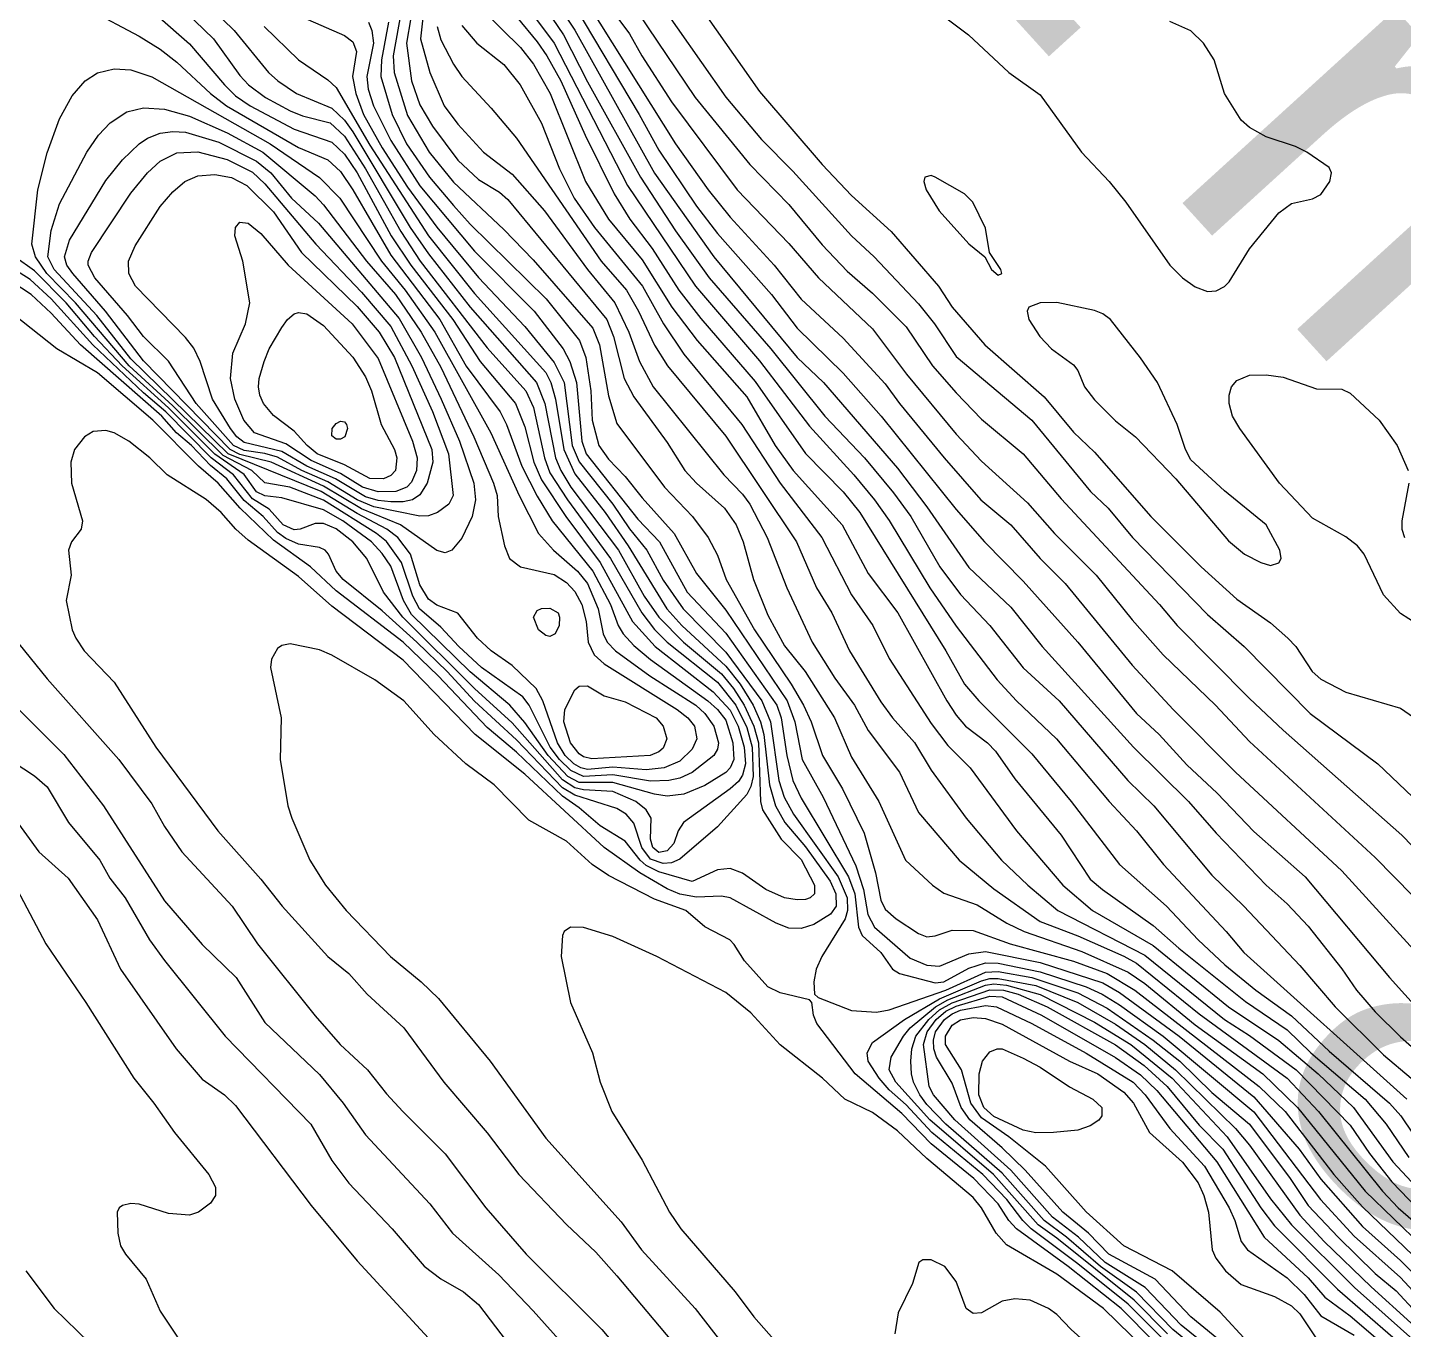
# Model space of a CAD drawing. Extents: x 474277 to 475042, y 254928 to 255625.
# Drawn here: x 474889.14 to 474914.33, y 255355.45 to 255379.28 of the extents above; entities that cross this region are included whole.
import ezdxf

# ---------------------------------------------------------------- set-up
doc = ezdxf.new("R2010")
doc.units = 0
doc.header["$MEASUREMENT"] = 0
doc.layers.add('BaseMapV2_DTM_export_MonNov09090547073261 — entities', color=1, linetype='CONTINUOUS')
doc.styles.get("Standard").update_dxf_attribs({"font": 'romans.shx'})

msp = doc.modelspace()

# ---------------------------------------------------------------- linework, layer by layer
at = {"layer": 'BaseMapV2_DTM_export_MonNov09090547073261 — entities', "color": 15, "linetype": 'Continuous', "true_color": 0xb7484b}
for points in [[(474897.408, 255380.832, 84.25), (474898.783, 255378.991, 84.25), (474900.124, 255376.384, 84.25), (474901.372, 255374.544, 84.25), (474902.538, 255373.178, 84.25), (474903.458, 255371.979, 84.25), (474904.267, 255371.094, 84.25), (474904.644, 255370.634, 84.25), (474904.915, 255370.257, 84.25), (474905.658, 255369.024, 84.25), (474906.142, 255368.32, 84.25), (474906.893, 255367.337, 84.25), (474907.243, 255366.953, 84.25), (474907.974, 255366.263, 84.25), (474908.943, 255365.113, 84.25), (474909.441, 255364.576, 84.25), (474909.934, 255363.963, 84.25), (474911.083, 255362.736, 84.25), (474911.407, 255362.353, 84.25), (474914.386, 255359.669, 84.25)], [(474898.244, 255380.604, 83.75), (474899.164, 255379.227, 83.75), (474900.621, 255376.613, 83.75), (474901.707, 255375.081, 83.75), (474903.228, 255373.241, 83.75), (474903.714, 255372.781, 83.75), (474905.068, 255371.214, 83.75), (474905.605, 255370.508, 83.75), (474906.372, 255369.398, 83.75), (474907.139, 255368.67, 83.75), (474907.714, 255367.95, 83.75), (474909.383, 255366.11, 83.75), (474910.394, 255365.113, 83.75), (474910.896, 255364.531, 83.75), (474911.814, 255363.58, 83.75), (474912.199, 255363.24, 83.75), (474912.583, 255362.835, 83.75), (474913.196, 255362.052, 83.75), (474913.464, 255361.663, 83.75), (474913.809, 255361.262, 83.75), (474914.27, 255360.805, 83.75), (474915.19, 255359.999, 83.75)], [(474897.353, 255380.372, 84.5), (474898.474, 255379.013, 84.5), (474898.646, 255378.761, 84.5), (474898.908, 255378.301, 84.5), (474899.351, 255377.305, 84.5), (474899.881, 255376.231, 84.5), (474900.17, 255375.771, 84.5), (474900.574, 255375.234, 84.5), (474901.063, 255374.468, 84.5), (474901.465, 255373.955, 84.5), (474902.461, 255372.798, 84.5), (474903.382, 255371.479, 84.5), (474904.072, 255370.778, 84.5), (474904.378, 255370.399, 84.5), (474905.952, 255367.873, 84.5), (474906.295, 255367.26, 84.5), (474906.556, 255366.953, 84.5), (474907.522, 255365.986, 84.5), (474908.242, 255365.113, 84.5), (474909.127, 255363.963, 84.5), (474909.989, 255363.196, 84.5), (474910.568, 255362.583, 84.5), (474911.06, 255362.123, 84.5), (474911.626, 255361.663, 84.5), (474912.276, 255361.19, 84.5), (474912.966, 255360.545, 84.5), (474914.07, 255359.592, 84.5), (474914.276, 255359.362, 84.5), (474914.743, 255358.672, 84.5)], [(474891.523, 255380.065, 87.5), (474892.548, 255379.068, 87.5), (474893.03, 255378.4, 87.5), (474893.191, 255378.225, 87.5), (474893.503, 255377.995, 87.5), (474893.95, 255377.752, 87.5), (474894.18, 255377.66, 87.5), (474894.684, 255377.535, 87.5), (474894.947, 255377.286, 87.5), (474895.329, 255376.691, 87.5), (474895.975, 255375.541, 87.5), (474896.331, 255375.004, 87.5), (474897.554, 255373.414, 87.5), (474898.264, 255372.627, 87.5), (474898.404, 255372.321, 87.5), (474898.604, 255371.401, 87.5), (474898.704, 255371.128, 87.5), (474899.027, 255370.634, 87.5), (474899.817, 255369.56, 87.5), (474900.386, 255368.564, 87.5), (474900.621, 255368.259, 87.5), (474900.852, 255368.027, 87.5), (474901.771, 255367.296, 87.5), (474902.106, 255366.877, 87.5), (474902.308, 255366.467, 87.5), (474902.407, 255366.11, 87.5), (474902.424, 255365.573, 87.5), (474902.385, 255365.39, 87.5), (474902.308, 255365.244, 87.5), (474901.771, 255364.65, 87.5), (474901.081, 255364.06, 87.5), (474900.928, 255363.991, 87.5), (474900.775, 255363.977, 87.5), (474900.544, 255364.06, 87.5), (474900.385, 255364.27, 87.5), (474900.238, 255364.715, 87.5), (474900.099, 255364.883, 87.5), (474899.931, 255364.983, 87.5), (474899.164, 255365.231, 87.5), (474898.934, 255365.363, 87.5), (474898.091, 255366.24, 87.5), (474897.324, 255366.949, 87.5), (474896.822, 255367.49, 87.5), (474896.269, 255368.027, 87.5), (474895.637, 255368.604, 87.5), (474894.921, 255369.177, 87.5), (474894.793, 255369.33, 87.5), (474894.656, 255369.637, 87.5), (474894.59, 255369.714, 87.5), (474894.487, 255369.762, 87.5), (474894.104, 255369.82, 87.5), (474893.874, 255369.925, 87.5), (474893.72, 255370.036, 87.5), (474893.455, 255370.327, 87.5), (474893.107, 255370.622, 87.5), (474892.792, 255371.017, 87.5), (474892.493, 255371.263, 87.5), (474892.143, 255371.631, 87.5), (474891.872, 255371.861, 87.5), (474891.602, 255372.167, 87.5), (474890.117, 255373.471, 87.5), (474889.58, 255374.051, 87.5), (474889.213, 255374.391, 87.5), (474888.66, 255374.754, 87.5)], [(474890.878, 255380.065, 87.75), (474892.11, 255378.98, 87.75), (474892.75, 255378.225, 87.75), (474892.954, 255378.027, 87.75), (474893.217, 255377.841, 87.75), (474894.027, 255377.414, 87.75), (474894.717, 255377.177, 87.75), (474894.947, 255376.957, 87.75), (474895.179, 255376.615, 87.75), (474895.8, 255375.464, 87.75), (474896.158, 255374.928, 87.75), (474896.93, 255373.931, 87.75), (474897.43, 255373.164, 87.75), (474898.074, 255372.397, 87.75), (474898.244, 255371.968, 87.75), (474898.409, 255371.324, 87.75), (474898.551, 255371, 87.75), (474898.996, 255370.327, 87.75), (474899.627, 255369.484, 87.75), (474900.215, 255368.41, 87.75), (474900.634, 255367.95, 87.75), (474901.695, 255367.121, 87.75), (474902.001, 255366.787, 87.75), (474902.149, 255366.493, 87.75), (474902.263, 255366.11, 87.75), (474902.282, 255365.803, 87.75), (474902.231, 255365.594, 87.75), (474902.155, 255365.482, 87.75), (474902.001, 255365.345, 87.75), (474901.148, 255364.73, 87.75), (474901.054, 255364.576, 87.75), (474900.97, 255364.346, 87.75), (474900.851, 255364.209, 87.75), (474900.698, 255364.182, 87.75), (474900.59, 255364.27, 87.75), (474900.546, 255364.423, 87.75), (474900.557, 255364.806, 87.75), (474900.469, 255364.96, 87.75), (474900.278, 255365.113, 87.75), (474899.854, 255365.298, 87.75), (474899.318, 255365.326, 87.75), (474899.164, 255365.361, 87.75), (474898.934, 255365.51, 87.75), (474898.014, 255366.555, 87.75), (474897.324, 255367.184, 87.75), (474896.011, 255368.487, 87.75), (474895.658, 255368.947, 87.75), (474895.355, 255369.56, 87.75), (474895.098, 255369.867, 87.75), (474894.794, 255370.104, 87.75), (474894.564, 255370.2, 87.75), (474894.41, 255370.2, 87.75), (474894.137, 255370.097, 87.75), (474894.027, 255370.085, 87.75), (474893.826, 255370.174, 87.75), (474893.567, 255370.465, 87.75), (474893.26, 255370.649, 87.75), (474892.913, 255371.094, 87.75), (474892.506, 255371.401, 87.75), (474891.676, 255372.244, 87.75), (474891.267, 255372.591, 87.75), (474890.34, 255373.471, 87.75), (474889.579, 255374.314, 87.75), (474889.196, 255374.666, 87.75), (474888.78, 255374.928, 87.75)], [(474891.907, 255380.218, 87.25), (474892.927, 255379.222, 87.25), (474893.552, 255378.455, 87.25), (474893.724, 255378.301, 87.25), (474894.068, 255378.071, 87.25), (474894.717, 255377.802, 87.25), (474894.947, 255377.579, 87.25), (474895.1, 255377.366, 87.25), (474896.146, 255375.618, 87.25), (474896.481, 255375.138, 87.25), (474897.243, 255374.161, 87.25), (474898.458, 255372.781, 87.25), (474898.612, 255372.397, 87.25), (474898.81, 255371.401, 87.25), (474898.908, 255371.171, 87.25), (474899.091, 255370.864, 87.25), (474899.958, 255369.714, 87.25), (474900.43, 255368.87, 87.25), (474900.698, 255368.484, 87.25), (474901.148, 255368.027, 87.25), (474901.848, 255367.447, 87.25), (474902.065, 255367.183, 87.25), (474902.259, 255366.877, 87.25), (474902.437, 255366.493, 87.25), (474902.52, 255366.187, 87.25), (474902.562, 255365.113, 87.25), (474902.597, 255364.96, 87.25), (474902.94, 255364.423, 87.25), (474903.305, 255364.05, 87.25), (474903.55, 255363.58, 87.25), (474903.545, 255363.426, 87.25), (474903.468, 255363.35, 87.25), (474903.382, 255363.319, 87.25), (474903.228, 255363.311, 87.25), (474902.998, 255363.353, 87.25), (474902.658, 255363.503, 87.25), (474902.231, 255363.804, 87.25), (474902.001, 255363.888, 87.25), (474901.771, 255363.863, 87.25), (474901.311, 255363.65, 87.25), (474900.698, 255363.827, 87.25), (474900.468, 255363.942, 87.25), (474900.355, 255364.04, 87.25), (474900.084, 255364.389, 87.25), (474899.624, 255364.669, 87.25), (474899.241, 255364.999, 87.25), (474898.934, 255365.209, 87.25), (474898.091, 255366.018, 87.25), (474897.554, 255366.468, 87.25), (474896.661, 255367.413, 87.25), (474896.021, 255368.03, 87.25), (474894.794, 255368.97, 87.25), (474894.324, 255369.407, 87.25), (474893.644, 255369.896, 87.25), (474893.037, 255370.48, 87.25), (474892.635, 255370.94, 87.25), (474892.276, 255371.247, 87.25), (474891.439, 255372.091, 87.25), (474890.423, 255372.957, 87.25), (474889.679, 255373.394, 87.25), (474888.89, 255374.024, 87.25)], [(474901.111, 255380.142, 82.25), (474902.538, 255378.103, 82.25), (474903.69, 255376.768, 82.25), (474904.225, 255376.205, 82.25), (474904.951, 255375.541, 82.25), (474905.815, 255374.544, 82.25), (474906.069, 255374.161, 82.25), (474906.665, 255373.471, 82.25), (474907.752, 255372.519, 82.25), (474908.289, 255371.869, 82.25), (474908.672, 255371.506, 82.25), (474909.701, 255370.327, 82.25), (474910.623, 255369.407, 82.25), (474911.279, 255368.818, 82.25), (474911.893, 255368.38, 82.25), (474912.209, 255368.103, 82.25), (474912.359, 255367.95, 82.25), (474912.658, 255367.49, 82.25), (474912.813, 255367.35, 82.25), (474913.273, 255367.116, 82.25), (474914.27, 255366.819, 82.25), (474914.806, 255366.452, 82.25)], [(474899.624, 255379.887, 83), (474900.161, 255379.161, 83), (474900.385, 255378.761, 83), (474900.93, 255377.918, 83), (474902.13, 255376.308, 83), (474903.075, 255375.323, 83), (474903.618, 255374.698, 83), (474904.608, 255373.762, 83), (474905.234, 255372.934, 83), (474906.142, 255371.835, 83), (474906.602, 255371.343, 83), (474907.445, 255370.579, 83), (474907.941, 255370.02, 83), (474908.701, 255369.254, 83), (474909.362, 255368.438, 83), (474909.93, 255367.797, 83), (474910.886, 255366.877, 83), (474911.509, 255366.211, 83), (474913.809, 255364.091, 83), (474914.5, 255363.389, 83)], [(474900.591, 255379.912, 82.5), (474901.925, 255378.002, 82.5), (474902.579, 255377.228, 82.5), (474903.151, 255376.651, 82.5), (474904.225, 255375.466, 82.5), (474904.641, 255375.081, 82.5), (474905.452, 255374.218, 82.5), (474905.745, 255373.854, 82.5), (474906.142, 255373.254, 82.5), (474907.522, 255372.09, 82.5), (474908.597, 255370.787, 82.5), (474908.922, 255370.48, 82.5), (474909.367, 255369.944, 82.5), (474910.742, 255368.537, 82.5), (474911.409, 255367.95, 82.5), (474912.618, 255366.723, 82.5), (474913.856, 255365.803, 82.5), (474915.387, 255364.346, 82.5)], [(474890.268, 255379.605, 88), (474891.19, 255379.12, 88), (474891.573, 255378.879, 88), (474891.88, 255378.642, 88), (474892.493, 255378.071, 88), (474892.786, 255377.841, 88), (474894.104, 255377.081, 88), (474894.64, 255376.858, 88), (474894.87, 255376.641, 88), (474895.1, 255376.308, 88), (474895.791, 255375.112, 88), (474896.693, 255373.931, 88), (474897.171, 255373.077, 88), (474897.795, 255372.244, 88), (474897.913, 255372.014, 88), (474898.189, 255371.247, 88), (474898.474, 255370.698, 88), (474898.749, 255370.25, 88), (474899.49, 255369.33, 88), (474899.811, 255368.717, 88), (474899.955, 255368.333, 88), (474900.043, 255368.18, 88), (474900.238, 255367.971, 88), (474900.544, 255367.713, 88), (474901.598, 255366.953, 88), (474901.771, 255366.794, 88), (474901.925, 255366.6, 88), (474902.055, 255366.187, 88), (474902.07, 255365.88, 88), (474902.003, 255365.727, 88), (474901.925, 255365.642, 88), (474901.541, 255365.405, 88), (474901.158, 255365.248, 88), (474900.851, 255365.212, 88), (474900.621, 255365.247, 88), (474899.854, 255365.461, 88), (474899.241, 255365.46, 88), (474899.032, 255365.573, 88), (474898.672, 255365.957, 88), (474898.244, 255366.56, 88), (474897.974, 255366.877, 88), (474897.247, 255367.487, 88), (474896.174, 255368.537, 88), (474896.028, 255368.794, 88), (474895.791, 255369.42, 88), (474895.637, 255369.65, 88), (474895.438, 255369.867, 88), (474894.918, 255370.25, 88), (474894.564, 255370.45, 88), (474893.797, 255370.673, 88), (474893.49, 255370.708, 88), (474893.337, 255370.778, 88), (474893.107, 255371.099, 88), (474892.57, 255371.467, 88), (474891.727, 255372.315, 88), (474890.877, 255373.087, 88), (474890.369, 255373.624, 88), (474889.849, 255374.238, 88), (474889.273, 255374.824, 88), (474888.912, 255375.081, 88)], [(474895.991, 255379.605, 86), (474895.837, 255378.761, 86), (474895.857, 255378.455, 86), (474896.097, 255377.667, 86), (474896.494, 255376.998, 86), (474896.941, 255376.444, 86), (474897.861, 255375.579, 86), (474898.398, 255375.023, 86), (474899.49, 255373.778, 86), (474899.611, 255373.471, 86), (474899.778, 255372.534, 86), (474899.931, 255372.033, 86), (474900.801, 255370.864, 86), (474901.312, 255370.327, 86), (474901.604, 255369.944, 86), (474901.771, 255369.622, 86), (474901.932, 255369.177, 86), (474902.449, 255368.257, 86), (474903.121, 255367.26, 86), (474903.347, 255366.877, 86), (474903.488, 255366.57, 86), (474903.696, 255365.957, 86), (474904.057, 255365.343, 86), (474904.455, 255364.531, 86), (474904.666, 255363.81, 86), (474904.762, 255363.31, 86), (474904.838, 255363.143, 86), (474905.039, 255362.966, 86), (474905.452, 255362.701, 86), (474905.605, 255362.635, 86), (474905.758, 255362.653, 86), (474906.065, 255362.759, 86), (474906.449, 255362.752, 86), (474907.131, 255362.506, 86), (474908.289, 255362.192, 86), (474908.902, 255361.968, 86), (474909.412, 255361.663, 86), (474911.688, 255359.899, 86), (474912.159, 255359.439, 86), (474913.051, 255358.289, 86), (474913.579, 255357.698, 86), (474915.113, 255356.223, 86)], [(474897.477, 255379.589, 84.75), (474898.168, 255378.91, 84.75), (474898.404, 255378.608, 84.75), (474898.711, 255378.071, 84.75), (474899.355, 255376.461, 84.75), (474899.775, 255375.771, 84.75), (474900.391, 255375.026, 84.75), (474900.935, 255374.161, 84.75), (474901.403, 255373.547, 84.75), (474902.308, 255372.519, 84.75), (474902.829, 255371.631, 84.75), (474903.156, 255371.171, 84.75), (474904.052, 255370.174, 84.75), (474904.532, 255369.288, 84.75), (474905.073, 255368.564, 84.75), (474905.969, 255366.953, 84.75), (474906.142, 255366.694, 84.75), (474906.312, 255366.493, 84.75), (474906.711, 255366.187, 84.75), (474906.86, 255366.033, 84.75), (474907.215, 255365.53, 84.75), (474908.061, 255364.5, 84.75), (474908.595, 255363.694, 84.75), (474908.818, 255363.503, 84.75), (474909.746, 255362.842, 84.75), (474910.215, 255362.429, 84.75), (474911.433, 255361.454, 84.75), (474912.199, 255360.935, 84.75), (474912.628, 255360.513, 84.75), (474913.627, 255359.669, 84.75), (474914.007, 255359.209, 84.75), (474914.427, 255358.596, 84.75)], [(474898.551, 255379.737, 84), (474898.953, 255379.145, 84), (474899.394, 255378.281, 84), (474900.363, 255376.538, 84), (474901.005, 255375.555, 84), (474901.618, 255374.697, 84), (474902.746, 255373.394, 84), (474903.736, 255372.167, 84), (474904.463, 255371.401, 84), (474904.992, 255370.763, 84), (474905.308, 255370.327, 84), (474905.841, 255369.407, 84), (474906.219, 255368.9, 84), (474906.759, 255368.333, 84), (474907.369, 255367.557, 84), (474908.024, 255366.953, 84), (474909.281, 255365.496, 84), (474909.759, 255365.036, 84), (474910.819, 255363.767, 84), (474911.407, 255363.196, 84), (474912.429, 255362.114, 84), (474913.074, 255361.356, 84), (474913.963, 255360.479, 84), (474914.469, 255360.052, 84)], [(474899.164, 255379.66, 83.5), (474900.339, 255377.688, 83.5), (474900.698, 255377.034, 83.5), (474901.388, 255376.008, 83.5), (474901.771, 255375.509, 83.5), (474902.761, 255374.391, 83.5), (474903.228, 255373.777, 83.5), (474904.072, 255372.952, 83.5), (474904.768, 255372.167, 83.5), (474906.142, 255370.457, 83.5), (474906.656, 255369.867, 83.5), (474907.369, 255369.144, 83.5), (474908.365, 255368.029, 83.5), (474909.44, 255366.723, 83.5), (474909.856, 255366.34, 83.5), (474910.359, 255365.782, 83.5), (474910.916, 255365.266, 83.5), (474911.586, 255364.567, 83.5), (474912.53, 255363.733, 83.5), (474914.069, 255361.893, 83.5), (474914.967, 255360.896, 83.5)], [(474899.394, 255379.716, 83.25), (474901.005, 255377.151, 83.25), (474901.6, 255376.308, 83.25), (474902.001, 255375.806, 83.25), (474902.809, 255374.928, 83.25), (474903.305, 255374.303, 83.25), (474904.072, 255373.59, 83.25), (474904.838, 255372.759, 83.25), (474905.1, 255372.397, 83.25), (474905.918, 255371.401, 83.25), (474906.59, 255370.634, 83.25), (474907.143, 255370.174, 83.25), (474907.679, 255369.56, 83.25), (474908.134, 255369.1, 83.25), (474909.362, 255367.61, 83.25), (474910.113, 255366.8, 83.25), (474911.255, 255365.65, 83.25), (474913.196, 255363.842, 83.25), (474914.697, 255362.199, 83.25)], [(474900.314, 255379.554, 82.75), (474901.361, 255377.995, 82.75), (474902.363, 255376.768, 82.75), (474903.075, 255376.04, 82.75), (474903.688, 255375.298, 82.75), (474904.148, 255374.821, 82.75), (474904.608, 255374.417, 82.75), (474905.222, 255373.797, 82.75), (474905.705, 255373.087, 82.75), (474906.142, 255372.59, 82.75), (474906.602, 255372.111, 82.75), (474907.369, 255371.475, 82.75), (474908.059, 255370.653, 82.75), (474909.862, 255368.717, 82.75), (474910.184, 255368.333, 82.75), (474911.509, 255366.998, 82.75), (474912.123, 255366.418, 82.75), (474914.299, 255364.5, 82.75), (474914.883, 255363.891, 82.75)], [(474905.605, 255379.714, 82), (474906.367, 255379.145, 82), (474907.104, 255378.455, 82), (474907.675, 255378.046, 82), (474908.432, 255376.998, 82), (474908.943, 255376.461, 82), (474909.247, 255376.078, 82), (474910.052, 255374.928, 82), (474910.282, 255374.697, 82), (474910.512, 255374.531, 82), (474910.742, 255374.448, 82), (474910.896, 255374.457, 82)], [(474893.476, 255379.298, 87), (474894.104, 255378.687, 87), (474894.64, 255378.321, 87), (474894.794, 255378.182, 87), (474895.407, 255377.121, 87), (474896.481, 255375.466, 87), (474897.324, 255374.41, 87), (474898.628, 255372.963, 87), (474898.721, 255372.781, 87), (474898.805, 255372.474, 87), (474898.959, 255371.554, 87), (474899.164, 255371.109, 87), (474899.714, 255370.404, 87), (474900.139, 255369.79, 87), (474900.843, 255368.64, 87), (474901.119, 255368.333, 87), (474901.925, 255367.589, 87), (474902.185, 255367.26, 87), (474902.426, 255366.877, 87), (474902.559, 255366.57, 87), (474902.62, 255366.34, 87), (474902.721, 255365.42, 87), (474902.832, 255365.036, 87), (474903.002, 255364.73, 87), (474903.382, 255364.283, 87), (474903.834, 255363.656, 87), (474903.936, 255363.426, 87), (474903.945, 255363.196, 87), (474903.842, 255363.054, 87), (474903.535, 255362.863, 87), (474903.305, 255362.792, 87), (474903.075, 255362.795, 87), (474902.845, 255362.886, 87), (474902.001, 255363.35, 87), (474901.848, 255363.379, 87), (474901.388, 255363.361, 87), (474901.081, 255363.415, 87), (474900.851, 255363.513, 87), (474900.35, 255363.81, 87), (474899.701, 255364.269, 87), (474898.244, 255365.616, 87), (474897.337, 255366.34, 87), (474896.021, 255367.7, 87), (474894.717, 255368.69, 87), (474894.104, 255369.232, 87), (474893.184, 255369.894, 87), (474892.959, 255370.097, 87), (474892.691, 255370.404, 87), (474892.417, 255370.638, 87), (474891.702, 255371.094, 87), (474891.381, 255371.401, 87), (474890.999, 255371.707, 87), (474890.73, 255371.857, 87), (474890.577, 255371.902, 87), (474890.347, 255371.884, 87), (474890.186, 255371.784, 87), (474890.003, 255371.554, 87), (474889.937, 255371.324, 87), (474889.947, 255370.94, 87), (474890.15, 255370.25, 87), (474890.124, 255370.097, 87), (474889.949, 255369.867, 87), (474889.893, 255369.714, 87), (474889.944, 255369.254, 87), (474889.852, 255368.794, 87), (474889.963, 255368.257, 87), (474890.026, 255368.103, 87), (474890.182, 255367.873, 87), (474890.73, 255367.297, 87), (474891.49, 255366.11, 87), (474892.627, 255364.576, 87), (474893.414, 255363.69, 87), (474893.804, 255363.196, 87), (474894.641, 255362.276, 87), (474895.024, 255361.963, 87), (474895.36, 255361.586, 87), (474896.029, 255360.973, 87), (474896.761, 255359.976, 87), (474897.554, 255359.049, 87), (474898.135, 255358.289, 87), (474899.011, 255357.374, 87), (474899.548, 255356.865, 87), (474899.931, 255356.434, 87), (474900.928, 255355.242, 87)], [(474894.18, 255379.464, 86.75), (474894.947, 255379.131, 86.75), (474895.1, 255379.015, 86.75), (474895.167, 255378.838, 86.75), (474895.094, 255378.378, 86.75), (474895.151, 255378.071, 86.75), (474895.294, 255377.688, 86.75), (474895.633, 255377.075, 86.75), (474896.097, 255376.353, 86.75), (474896.634, 255375.624, 86.75), (474897.401, 255374.701, 86.75), (474898.244, 255373.805, 86.75), (474898.781, 255373.149, 86.75), (474898.965, 255372.781, 86.75), (474899.113, 255371.631, 86.75), (474899.241, 255371.328, 86.75), (474899.858, 255370.557, 86.75), (474900.161, 255370.1, 86.75), (474900.478, 255369.714, 86.75), (474900.775, 255369.162, 86.75), (474901.144, 255368.64, 86.75), (474901.925, 255367.844, 86.75), (474902.581, 255366.953, 86.75), (474902.744, 255366.57, 86.75), (474902.892, 255365.496, 86.75), (474902.994, 255365.19, 86.75), (474903.163, 255364.883, 86.75), (474903.979, 255363.733, 86.75), (474904.147, 255363.35, 86.75), (474904.154, 255363.12, 86.75), (474904.111, 255362.966, 86.75), (474903.683, 255362.276, 86.75), (474903.577, 255362.046, 86.75), (474903.536, 255361.816, 86.75), (474903.547, 255361.586, 86.75), (474903.612, 255361.527, 86.75), (474904.225, 255361.291, 86.75), (474904.685, 255361.258, 86.75), (474904.915, 255361.302, 86.75), (474905.948, 255361.663, 86.75), (474906.679, 255361.991, 86.75), (474906.909, 255362.001, 86.75), (474907.522, 255361.89, 86.75), (474908.365, 255361.613, 86.75), (474908.902, 255361.331, 86.75), (474909.743, 255360.743, 86.75), (474910.233, 255360.359, 86.75), (474910.819, 255359.791, 86.75), (474911.509, 255359.211, 86.75), (474912.254, 255358.212, 86.75), (474912.583, 255357.72, 86.75), (474913.129, 255357.139, 86.75), (474913.809, 255356.479, 86.75), (474914.193, 255356.161, 86.75), (474914.566, 255355.759, 86.75)], [(474895.384, 255379.375, 86.5), (474895.446, 255379.222, 86.5), (474895.474, 255378.991, 86.5), (474895.357, 255378.378, 86.5), (474895.376, 255378.148, 86.5), (474895.477, 255377.841, 86.5), (474895.791, 255377.207, 86.5), (474896.327, 255376.377, 86.5), (474897.324, 255375.185, 86.5), (474898.414, 255374.084, 86.5), (474898.949, 255373.394, 86.5), (474899.072, 255373.164, 86.5), (474899.19, 255372.781, 86.5), (474899.292, 255371.707, 86.5), (474899.371, 255371.477, 86.5), (474900.314, 255370.281, 86.5), (474900.708, 255369.867, 86.5), (474901.219, 255368.947, 86.5), (474901.925, 255368.194, 86.5), (474902.857, 255366.877, 86.5), (474902.938, 255366.647, 86.5), (474903.041, 255365.957, 86.5), (474903.151, 255365.495, 86.5), (474903.305, 255365.175, 86.5), (474904.172, 255363.733, 86.5), (474904.285, 255363.426, 86.5), (474904.354, 255362.813, 86.5), (474904.421, 255362.659, 86.5), (474904.759, 255362.353, 86.5), (474904.976, 255362.046, 86.5), (474905.103, 255361.969, 86.5), (474905.758, 255361.797, 86.5), (474905.915, 255361.816, 86.5), (474906.372, 255362.063, 86.5), (474906.679, 255362.159, 86.5), (474906.909, 255362.157, 86.5), (474907.675, 255361.998, 86.5), (474908.519, 255361.72, 86.5), (474908.812, 255361.586, 86.5), (474909.132, 255361.394, 86.5), (474909.928, 255360.819, 86.5), (474911.586, 255359.433, 86.5), (474912.809, 255357.829, 86.5), (474913.426, 255357.162, 86.5), (474914.27, 255356.405, 86.5), (474914.653, 255355.996, 86.5)], [(474895.749, 255379.375, 86.25), (474895.622, 255378.685, 86.25), (474895.611, 255378.378, 86.25), (474895.817, 255377.688, 86.25), (474896.08, 255377.151, 86.25), (474896.5, 255376.538, 86.25), (474896.941, 255376.019, 86.25), (474897.247, 255375.681, 86.25), (474898.637, 255374.314, 86.25), (474899.245, 255373.547, 86.25), (474899.361, 255373.241, 86.25), (474899.453, 255372.627, 86.25), (474899.478, 255372.091, 86.25), (474899.601, 255371.631, 86.25), (474899.778, 255371.379, 86.25), (474900.084, 255371.063, 86.25), (474900.391, 255370.669, 86.25), (474900.979, 255370.02, 86.25), (474901.388, 255369.288, 86.25), (474901.925, 255368.616, 86.25), (474903.047, 255366.953, 86.25), (474903.186, 255366.57, 86.25), (474903.323, 255365.88, 86.25), (474903.709, 255365.19, 86.25), (474904.302, 255363.935, 86.25), (474904.444, 255363.503, 86.25), (474904.522, 255363.043, 86.25), (474904.645, 255362.813, 86.25), (474905.298, 255362.245, 86.25), (474905.605, 255362.117, 86.25), (474905.835, 255362.101, 86.25), (474906.372, 255362.326, 86.25), (474906.679, 255362.371, 86.25), (474907.675, 255362.168, 86.25), (474908.826, 255361.795, 86.25), (474909.132, 255361.62, 86.25), (474910.223, 255360.819, 86.25), (474911.586, 255359.709, 86.25), (474912.415, 255358.749, 86.25), (474912.813, 255358.204, 86.25), (474913.579, 255357.335, 86.25), (474914.27, 255356.713, 86.25), (474915.113, 255355.884, 86.25)], [(474896.158, 255379.452, 85.75), (474896.082, 255378.991, 85.75), (474896.169, 255378.301, 85.75), (474896.327, 255377.862, 85.75), (474896.557, 255377.472, 85.75), (474897.017, 255376.849, 85.75), (474897.401, 255376.497, 85.75), (474897.784, 255376.266, 85.75), (474897.938, 255376.132, 85.75), (474899.744, 255373.931, 85.75), (474899.871, 255373.624, 85.75), (474900.062, 255372.857, 85.75), (474900.238, 255372.519, 85.75), (474900.851, 255371.68, 85.75), (474901.172, 255371.171, 85.75), (474901.388, 255370.936, 85.75), (474901.903, 255370.48, 85.75), (474902.113, 255370.174, 85.75), (474902.241, 255369.867, 85.75), (474902.428, 255369.177, 85.75), (474902.691, 255368.526, 85.75), (474902.998, 255367.965, 85.75), (474903.377, 255367.49, 85.75), (474903.916, 255366.647, 85.75), (474904.225, 255365.926, 85.75), (474904.727, 255365.113, 85.75), (474905.212, 255364.04, 85.75), (474905.71, 255363.58, 85.75), (474905.912, 255363.439, 85.75), (474906.525, 255363.222, 85.75), (474907.065, 255362.889, 85.75), (474907.384, 255362.736, 85.75), (474908.442, 255362.37, 85.75), (474909.286, 255361.992, 85.75), (474909.592, 255361.78, 85.75), (474910.512, 255361.029, 85.75), (474911.751, 255360.129, 85.75), (474912.387, 255359.516, 85.75), (474913.627, 255357.982, 85.75), (474914.66, 255356.985, 85.75)], [(474896.377, 255379.452, 85.5), (474896.334, 255379.068, 85.5), (474896.506, 255378.455, 85.5), (474896.77, 255377.841, 85.5), (474897.017, 255377.511, 85.5), (474897.489, 255376.998, 85.5), (474898.014, 255376.591, 85.5), (474898.604, 255375.924, 85.5), (474899.394, 255374.851, 85.5), (474899.893, 255374.238, 85.5), (474900.152, 255373.701, 85.5), (474900.346, 255373.164, 85.5), (474900.597, 255372.704, 85.5), (474901.891, 255371.094, 85.5), (474902.231, 255370.737, 85.5), (474902.363, 255370.557, 85.5), (474902.684, 255369.944, 85.5), (474903.041, 255369.024, 85.5), (474903.507, 255368.027, 85.5), (474903.918, 255367.373, 85.5), (474904.279, 255366.877, 85.5), (474904.532, 255366.414, 85.5), (474905.103, 255365.65, 85.5), (474905.452, 255364.913, 85.5), (474906.197, 255364.04, 85.5), (474906.832, 255363.515, 85.5), (474907.675, 255362.92, 85.5), (474908.365, 255362.653, 85.5), (474909.209, 255362.283, 85.5), (474909.439, 255362.154, 85.5), (474910.589, 255361.229, 85.5), (474912.2, 255360.052, 85.5), (474912.773, 255359.439, 85.5), (474913.943, 255357.982, 85.5), (474914.231, 255357.675, 85.5), (474916.186, 255355.983, 85.5)], [(474896.641, 255379.298, 85.25), (474896.711, 255379.052, 85.25), (474896.941, 255378.603, 85.25), (474897.094, 255378.378, 85.25), (474897.631, 255377.803, 85.25), (474898.091, 255377.25, 85.25), (474899.642, 255375.004, 85.25), (474900.106, 255374.468, 85.25), (474900.329, 255374.084, 85.25), (474900.621, 255373.461, 85.25), (474900.858, 255373.087, 85.25), (474901.925, 255371.8, 85.25), (474903.22, 255369.867, 85.25), (474903.585, 255369.024, 85.25), (474903.864, 255368.564, 85.25), (474904.185, 255367.873, 85.25), (474904.762, 255366.939, 85.25), (474904.976, 255366.647, 85.25), (474905.375, 255366.193, 85.25), (474905.682, 255365.689, 85.25), (474906.323, 255364.806, 85.25), (474906.972, 255364.04, 85.25), (474907.449, 255363.58, 85.25), (474908, 255363.12, 85.25), (474909.592, 255362.303, 85.25), (474911.049, 255361.122, 85.25), (474911.509, 255360.832, 85.25), (474912.364, 255360.206, 85.25), (474913.349, 255359.188, 85.25), (474913.707, 255358.672, 85.25), (474914.116, 255358.155, 85.25), (474914.576, 255357.67, 85.25)], [(474897.094, 255379.311, 85), (474897.367, 255378.991, 85), (474897.861, 255378.602, 85), (474898.162, 255378.225, 85), (474898.551, 255377.525, 85), (474898.882, 255376.691, 85), (474899.15, 255376.154, 85), (474899.524, 255375.618, 85), (474900.397, 255374.544, 85), (474900.784, 255373.854, 85), (474901.158, 255373.299, 85), (474902.219, 255372.014, 85), (474902.922, 255370.94, 85), (474903.68, 255369.944, 85), (474904.225, 255368.897, 85), (474904.613, 255368.333, 85), (474904.915, 255367.729, 85), (474905.682, 255366.541, 85), (474905.989, 255366.141, 85), (474906.394, 255365.727, 85), (474907.244, 255364.576, 85), (474908.09, 255363.58, 85), (474908.634, 255363.12, 85), (474909.746, 255362.481, 85), (474911.125, 255361.356, 85), (474912.046, 255360.74, 85), (474912.768, 255360.129, 85), (474913.409, 255359.516, 85), (474914.129, 255358.519, 85), (474914.73, 255357.88, 85)], [(474910.896, 255374.457, 82), (474911.049, 255374.537, 82), (474911.136, 255374.621, 82), (474911.509, 255375.224, 82), (474912.046, 255375.886, 82), (474912.276, 255376.057, 82), (474912.659, 255376.139, 82), (474912.813, 255376.224, 82), (474912.976, 255376.461, 82), (474913.008, 255376.615, 82), (474912.966, 255376.716, 82), (474912.557, 255376.998, 82), (474912.353, 255377.1, 82), (474911.816, 255377.275, 82), (474911.509, 255377.45, 82), (474911.356, 255377.583, 82), (474911.049, 255378.071, 82), (474910.859, 255378.685, 82), (474910.666, 255378.992, 82), (474910.436, 255379.214, 82), (474910.052, 255379.388, 82)], [(474900.884, 255365.496, 88.25), (474900.544, 255365.488, 88.25), (474899.854, 255365.6, 88.25), (474899.318, 255365.569, 88.25), (474899.088, 255365.678, 88.25), (474898.879, 255365.88, 88.25), (474898.71, 255366.11, 88.25), (474898.323, 255366.877, 88.25), (474898.212, 255367.03, 88.25), (474897.454, 255367.567, 88.25), (474897.036, 255367.95, 88.25), (474896.711, 255368.306, 88.25), (474896.319, 255368.64, 88.25), (474896.196, 255368.87, 88.25), (474895.992, 255369.484, 88.25), (474895.714, 255369.87, 88.25), (474895.533, 255370.02, 88.25), (474894.564, 255370.626, 88.25), (474893.943, 255370.864, 88.25), (474893.49, 255370.943, 88.25), (474893.249, 255371.171, 88.25), (474892.724, 255371.447, 88.25), (474891.803, 255372.352, 88.25), (474891.004, 255373.087, 88.25), (474890.022, 255374.238, 88.25), (474889.499, 255374.774, 88.25), (474889.292, 255375.081, 88.25), (474889.223, 255375.311, 88.25), (474889.333, 255376.308, 88.25), (474889.503, 255376.984, 88.25), (474889.733, 255377.604, 88.25), (474889.963, 255378.028, 88.25), (474890.202, 255378.301, 88.25), (474890.423, 255378.447, 88.25), (474890.73, 255378.523, 88.25), (474891.037, 255378.502, 88.25), (474891.42, 255378.376, 88.25), (474893.586, 255377.151, 88.25), (474894.487, 255376.534, 88.25), (474894.862, 255376.154, 88.25), (474895.621, 255375.004, 88.25), (474896.059, 255374.468, 88.25), (474896.598, 255373.701, 88.25), (474897.623, 255371.861, 88.25), (474898.145, 255370.71, 88.25), (474898.494, 255370.02, 88.25), (474898.768, 255369.714, 88.25), (474899.213, 255369.33, 88.25), (474899.391, 255369.1, 88.25), (474899.59, 255368.64, 88.25), (474899.679, 255368.18, 88.25), (474899.755, 255368.027, 88.25), (474899.908, 255367.873, 88.25), (474900.532, 255367.413, 88.25), (474901.374, 255366.877, 88.25), (474901.541, 255366.722, 88.25), (474901.705, 255366.493, 88.25), (474901.79, 255366.187, 88.25), (474901.771, 255366.071, 88.25), (474901.706, 255365.957, 88.25), (474901.311, 255365.643, 88.25), (474901.081, 255365.542, 88.25), (474900.884, 255365.496, 88.25)], [(474900.795, 255365.727, 88.5), (474900.468, 255365.695, 88.5), (474899.854, 255365.744, 88.5), (474899.394, 255365.699, 88.5), (474899.273, 255365.727, 88.5), (474899.141, 255365.803, 88.5), (474898.986, 255365.957, 88.5), (474898.841, 255366.187, 88.5), (474898.577, 255366.953, 88.5), (474898.452, 255367.183, 88.5), (474898.014, 255367.6, 88.5), (474897.631, 255367.873, 88.5), (474897.377, 255368.103, 88.5), (474897.017, 255368.558, 88.5), (474896.634, 255368.709, 88.5), (474896.481, 255368.819, 88.5), (474896.327, 255369.076, 88.5), (474896.153, 255369.637, 88.5), (474895.92, 255369.944, 88.5), (474895.722, 255370.097, 88.5), (474895.177, 255370.385, 88.5), (474894.517, 255370.787, 88.5), (474892.818, 255371.477, 88.5), (474891.037, 255373.212, 88.5), (474890.411, 255374.008, 88.5), (474889.63, 255374.851, 88.5), (474889.519, 255375.081, 88.5), (474889.58, 255375.561, 88.5), (474889.733, 255376.048, 88.5), (474890.232, 255376.998, 88.5), (474890.443, 255377.305, 88.5), (474890.655, 255377.535, 88.5), (474890.96, 255377.732, 88.5), (474891.267, 255377.804, 88.5), (474891.65, 255377.783, 88.5), (474892.11, 255377.654, 88.5), (474892.8, 255377.347, 88.5), (474893.453, 255376.998, 88.5), (474894.41, 255376.195, 88.5), (474894.564, 255376.029, 88.5), (474895.348, 255375.004, 88.5), (474895.882, 255374.391, 88.5), (474896.347, 255373.701, 88.5), (474896.711, 255373.059, 88.5), (474897.313, 255371.784, 88.5), (474897.673, 255370.94, 88.5), (474897.738, 255370.71, 88.5), (474897.761, 255370.327, 88.5), (474897.871, 255369.79, 88.5), (474897.968, 255369.56, 88.5), (474898.168, 255369.406, 88.5), (474898.781, 255369.265, 88.5), (474899.011, 255369.121, 88.5), (474899.164, 255368.955, 88.5), (474899.29, 255368.717, 88.5), (474899.369, 255368.41, 88.5), (474899.404, 255368.027, 88.5), (474899.512, 255367.797, 88.5), (474899.701, 255367.634, 88.5), (474901.037, 255366.8, 88.5), (474901.229, 255366.647, 88.5), (474901.349, 255366.493, 88.5), (474901.395, 255366.263, 88.5), (474901.311, 255366.069, 88.5), (474901.081, 255365.853, 88.5), (474900.795, 255365.727, 88.5)], [(474896.913, 255369.714, 88.75), (474896.787, 255369.662, 88.75), (474896.634, 255369.707, 88.75), (474895.969, 255370.174, 88.75), (474895.254, 255370.471, 88.75), (474894.564, 255370.886, 88.75), (474893.605, 255371.324, 88.75), (474893.03, 255371.463, 88.75), (474892.852, 255371.554, 88.75), (474891.267, 255373.18, 88.75), (474890.572, 255374.084, 88.75), (474889.971, 255374.774, 88.75), (474889.865, 255374.928, 88.75), (474889.82, 255375.081, 88.75), (474889.914, 255375.388, 88.75), (474890.577, 255376.475, 88.75), (474890.883, 255376.856, 88.75), (474891.19, 255377.147, 88.75), (474891.343, 255377.249, 88.75), (474891.573, 255377.342, 88.75), (474891.803, 255377.375, 88.75), (474892.033, 255377.361, 88.75), (474892.647, 255377.177, 88.75), (474893.337, 255376.834, 88.75), (474893.599, 255376.615, 88.75), (474893.976, 255376.154, 88.75), (474894.467, 255375.694, 88.75), (474895.944, 255373.955, 88.75), (474896.353, 255373.241, 88.75), (474896.712, 255372.474, 88.75), (474897.048, 255371.707, 88.75), (474897.314, 255370.94, 88.75), (474897.342, 255370.634, 88.75), (474897.282, 255370.327, 88.75), (474897.094, 255369.93, 88.75), (474896.913, 255369.714, 88.75)], [(474896.648, 255370.404, 89), (474896.481, 255370.342, 89), (474896.327, 255370.335, 89), (474895.484, 255370.505, 89), (474895.177, 255370.636, 89), (474894.64, 255370.966, 89), (474894.168, 255371.171, 89), (474893.72, 255371.412, 89), (474893.49, 255371.479, 89), (474893.107, 255371.537, 89), (474892.914, 255371.631, 89), (474892.229, 255372.397, 89), (474891.727, 255373.17, 89), (474891.267, 255373.621, 89), (474890.977, 255374.008, 89), (474890.377, 255374.698, 89), (474890.252, 255374.928, 89), (474890.254, 255375.004, 89), (474890.318, 255375.158, 89), (474891.037, 255376.244, 89), (474891.342, 255376.615, 89), (474891.573, 255376.83, 89), (474891.88, 255376.983, 89), (474892.263, 255377.004, 89), (474892.8, 255376.863, 89), (474893.26, 255376.631, 89), (474893.49, 255376.417, 89), (474894.419, 255375.311, 89), (474895.254, 255374.434, 89), (474895.791, 255373.808, 89), (474896.181, 255373.087, 89), (474896.557, 255372.248, 89), (474896.85, 255371.477, 89), (474896.934, 255370.71, 89), (474896.854, 255370.557, 89), (474896.648, 255370.404, 89)], [(474896.189, 255370.634, 89.25), (474896.021, 255370.596, 89.25), (474895.791, 255370.597, 89.25), (474895.561, 255370.624, 89.25), (474895.331, 255370.691, 89.25), (474894.78, 255371.017, 89.25), (474894.257, 255371.25, 89.25), (474893.797, 255371.521, 89.25), (474893.107, 255371.681, 89.25), (474892.975, 255371.784, 89.25), (474892.859, 255371.937, 89.25), (474892.532, 255372.474, 89.25), (474892.303, 255373.164, 89.25), (474892.187, 255373.407, 89.25), (474892.033, 255373.602, 89.25), (474891.118, 255374.544, 89.25), (474890.997, 255374.774, 89.25), (474890.993, 255375.004, 89.25), (474891.113, 255375.282, 89.25), (474891.573, 255376.002, 89.25), (474891.803, 255376.271, 89.25), (474892.026, 255376.461, 89.25), (474892.263, 255376.565, 89.25), (474892.57, 255376.588, 89.25), (474892.877, 255376.535, 89.25), (474893.16, 255376.384, 89.25), (474893.644, 255375.905, 89.25), (474894.16, 255375.158, 89.25), (474895.177, 255374.172, 89.25), (474895.579, 255373.701, 89.25), (474895.858, 255373.241, 89.25), (474896.546, 255371.554, 89.25), (474896.561, 255371.324, 89.25), (474896.461, 255370.94, 89.25), (474896.327, 255370.726, 89.25), (474896.189, 255370.634, 89.25)], [(474906.909, 255374.744, 82), (474906.974, 255374.774, 82), (474906.96, 255374.851, 82), (474906.748, 255375.158, 82), (474906.679, 255375.606, 82), (474906.445, 255376.078, 82), (474906.29, 255376.231, 82), (474905.758, 255376.54, 82), (474905.682, 255376.566, 82), (474905.568, 255376.538, 82), (474905.548, 255376.461, 82), (474905.594, 255376.308, 82), (474905.828, 255375.924, 82), (474906.372, 255375.316, 82), (474906.662, 255375.081, 82), (474906.789, 255374.851, 82), (474906.909, 255374.744, 82)], [(474895.885, 255370.787, 89.5), (474895.561, 255370.781, 89.5), (474895.278, 255370.864, 89.5), (474894.87, 255371.114, 89.5), (474894.334, 255371.352, 89.5), (474893.874, 255371.659, 89.5), (474893.299, 255371.861, 89.5), (474893.105, 255372.091, 89.5), (474892.938, 255372.474, 89.5), (474892.859, 255372.857, 89.5), (474892.905, 255373.317, 89.5), (474893.132, 255373.854, 89.5), (474893.214, 255374.238, 89.5), (474893.088, 255375.004, 89.5), (474892.937, 255375.464, 89.5), (474892.952, 255375.618, 89.5), (474893.03, 255375.712, 89.5), (474893.184, 255375.698, 89.5), (474893.414, 255375.508, 89.5), (474893.912, 255374.928, 89.5), (474895.084, 255373.854, 89.5), (474895.561, 255373.219, 89.5), (474896.191, 255371.707, 89.5), (474896.277, 255371.401, 89.5), (474896.264, 255371.171, 89.5), (474896.174, 255370.957, 89.5), (474896.086, 255370.864, 89.5), (474895.885, 255370.787, 89.5)], [(474912.046, 255369.482, 82), (474912.086, 255369.56, 82), (474912.061, 255369.714, 82), (474911.811, 255370.174, 82), (474911.049, 255370.797, 82), (474910.436, 255371.363, 82), (474910.335, 255371.554, 82), (474910.185, 255372.014, 82), (474909.823, 255372.781, 82), (474909.516, 255373.231, 82), (474908.965, 255373.931, 82), (474908.826, 255374.035, 82), (474908.672, 255374.1, 82), (474907.982, 255374.244, 82), (474907.675, 255374.237, 82), (474907.467, 255374.161, 82), (474907.439, 255374.084, 82), (474907.47, 255373.931, 82), (474907.669, 255373.624, 82), (474907.885, 255373.394, 82), (474908.289, 255373.105, 82), (474908.365, 255372.998, 82), (474908.491, 255372.704, 82), (474908.672, 255372.464, 82), (474909.056, 255372.082, 82), (474909.422, 255371.784, 82), (474910.158, 255371.017, 82), (474911.126, 255369.886, 82), (474911.419, 255369.637, 82), (474911.714, 255369.484, 82), (474911.893, 255369.434, 82), (474912.046, 255369.482, 82)], [(474895.657, 255371.017, 89.75), (474895.407, 255371.022, 89.75), (474894.947, 255371.272, 89.75), (474894.447, 255371.477, 89.75), (474894.261, 255371.631, 89.75), (474894.027, 255371.89, 89.75), (474893.644, 255372.176, 89.75), (474893.461, 255372.397, 89.75), (474893.394, 255372.551, 89.75), (474893.37, 255372.704, 89.75), (474893.383, 255372.857, 89.75), (474893.477, 255373.164, 89.75), (474893.57, 255373.394, 89.75), (474893.797, 255373.786, 89.75), (474893.9, 255373.931, 89.75), (474894.027, 255374.04, 89.75), (474894.104, 255374.063, 89.75), (474894.257, 255374.039, 89.75), (474894.564, 255373.822, 89.75), (474895.1, 255373.243, 89.75), (474895.331, 255372.887, 89.75), (474895.44, 255372.627, 89.75), (474895.617, 255372.014, 89.75), (474895.859, 255371.554, 89.75), (474895.906, 255371.401, 89.75), (474895.877, 255371.171, 89.75), (474895.791, 255371.077, 89.75), (474895.657, 255371.017, 89.75)], [(474914.576, 255368.361, 82.25), (474914.27, 255368.554, 82.25), (474913.963, 255368.898, 82.25), (474913.604, 255369.637, 82.25), (474913.485, 255369.79, 82.25), (474913.273, 255369.958, 82.25), (474912.659, 255370.3, 82.25), (474912.057, 255370.94, 82.25), (474911.33, 255371.937, 82.25), (474911.195, 255372.167, 82.25), (474911.135, 255372.397, 82.25), (474911.134, 255372.551, 82.25), (474911.181, 255372.704, 82.25), (474911.279, 255372.816, 82.25), (474911.509, 255372.913, 82.25), (474911.816, 255372.924, 82.25), (474912.123, 255372.881, 82.25), (474912.736, 255372.664, 82.25), (474913.196, 255372.657, 82.25), (474913.349, 255372.586, 82.25), (474913.884, 255372.091, 82.25), (474914.21, 255371.631, 82.25), (474914.41, 255371.171, 82.25)], [(474894.954, 255371.784, 90), (474894.87, 255371.741, 90), (474894.794, 255371.744, 90), (474894.717, 255371.803, 90), (474894.722, 255371.937, 90), (474894.794, 255372.031, 90), (474894.87, 255372.072, 90), (474894.947, 255372.058, 90), (474894.982, 255372.014, 90), (474895.003, 255371.937, 90), (474894.954, 255371.784, 90)], [(474914.424, 255370.94, 82.25), (474914.294, 255370.25, 82.25), (474914.299, 255370.097, 82.25), (474914.347, 255369.944, 82.25)], [(474888.276, 255368.864, 87.25), (474889.503, 255367.357, 87.25), (474890.817, 255365.88, 87.25), (474891.42, 255365.072, 87.25), (474891.654, 255364.653, 87.25), (474891.967, 255364.193, 87.25), (474892.891, 255363.196, 87.25), (474893.354, 255362.506, 87.25), (474894.41, 255361.19, 87.25), (474894.869, 255360.666, 87.25), (474895.366, 255360.206, 87.25), (474895.714, 255359.762, 87.25), (474896.013, 255359.439, 87.25), (474896.787, 255358.667, 87.25), (474897.533, 255357.675, 87.25), (474898.268, 255356.832, 87.25), (474899.658, 255355.452, 87.25), (474899.978, 255355.069, 87.25)], [(474898.8, 255368.18, 88.75), (474898.704, 255368.134, 88.75), (474898.628, 255368.149, 88.75), (474898.497, 255368.257, 88.75), (474898.402, 255368.487, 88.75), (474898.474, 255368.611, 88.75), (474898.551, 255368.646, 88.75), (474898.704, 255368.649, 88.75), (474898.856, 255368.564, 88.75), (474898.882, 255368.487, 88.75), (474898.875, 255368.333, 88.75), (474898.8, 255368.18, 88.75)], [(474909.767, 255355.222, 86.75), (474909.159, 255355.835, 86.75), (474908.192, 255356.602, 86.75), (474907.242, 255357.292, 86.75), (474907.106, 255357.445, 86.75), (474906.91, 255357.752, 86.75), (474906.462, 255358.212, 86.75), (474905.682, 255358.85, 86.75), (474905.145, 255359.402, 86.75), (474904.294, 255360.129, 86.75), (474903.592, 255361.049, 86.75), (474903.529, 255361.203, 86.75), (474903.501, 255361.433, 86.75), (474903.458, 255361.485, 86.75), (474902.921, 255361.613, 86.75), (474902.691, 255361.723, 86.75), (474902.264, 255362.199, 86.75), (474902.078, 255362.499, 86.75), (474901.995, 255362.583, 86.75), (474901.541, 255362.818, 86.75), (474901.195, 255363.12, 86.75), (474900.621, 255363.326, 86.75), (474899.778, 255363.758, 86.75), (474899.476, 255363.963, 86.75), (474899.011, 255364.386, 86.75), (474898.321, 255364.772, 86.75), (474897.687, 255365.42, 86.75), (474897.169, 255365.803, 86.75), (474896.589, 255366.34, 86.75), (474896.032, 255366.953, 86.75), (474895.501, 255367.337, 86.75), (474894.717, 255367.792, 86.75), (474894.487, 255367.891, 86.75), (474893.95, 255367.998, 86.75), (474893.797, 255367.971, 86.75), (474893.72, 255367.913, 86.75), (474893.612, 255367.72, 86.75), (474893.594, 255367.567, 86.75), (474893.786, 255366.647, 86.75), (474893.771, 255365.88, 86.75), (474893.911, 255365.036, 86.75), (474893.979, 255364.806, 86.75), (474894.312, 255364.04, 86.75), (474894.597, 255363.58, 86.75), (474894.976, 255363.12, 86.75), (474895.788, 255362.276, 86.75), (474896.35, 255361.816, 86.75), (474896.668, 255361.509, 86.75), (474897.613, 255360.359, 86.75), (474898.628, 255358.954, 86.75), (474900.008, 255357.419, 86.75), (474900.381, 255356.909, 86.75), (474901.363, 255355.835, 86.75), (474902.075, 255354.915, 86.75)], [(474900.541, 255365.957, 88.75), (474899.471, 255365.896, 88.75), (474899.318, 255365.932, 88.75), (474899.241, 255365.983, 88.75), (474899.081, 255366.187, 88.75), (474898.96, 255366.57, 88.75), (474898.981, 255366.8, 88.75), (474899.164, 255367.156, 88.75), (474899.241, 255367.227, 88.75), (474899.394, 255367.228, 88.75), (474899.701, 255367.048, 88.75), (474900.084, 255366.936, 88.75), (474900.65, 255366.647, 88.75), (474900.779, 255366.493, 88.75), (474900.847, 255366.263, 88.75), (474900.775, 255366.09, 88.75), (474900.698, 255366.022, 88.75), (474900.541, 255365.957, 88.75)], [(474888.984, 255366.8, 87.5), (474889.81, 255365.972, 87.5), (474890.536, 255365.036, 87.5), (474891.65, 255363.293, 87.5), (474892.34, 255362.495, 87.5), (474892.962, 255361.893, 87.5), (474893.49, 255361.067, 87.5), (474894.487, 255360.115, 87.5), (474894.924, 255359.592, 87.5), (474895.331, 255359.015, 87.5), (474896.505, 255357.752, 87.5), (474896.92, 255357.215, 87.5), (474897.769, 255356.449, 87.5), (474898.398, 255355.795, 87.5), (474900.898, 255352.998, 87.5)], [(474888.703, 255365.957, 87.75), (474889.273, 255365.586, 87.75), (474889.503, 255365.383, 87.75), (474889.892, 255364.73, 87.75), (474890.467, 255364.04, 87.75), (474890.653, 255363.713, 87.75), (474890.931, 255363.35, 87.75), (474891.38, 255362.583, 87.75), (474891.65, 255362.206, 87.75), (474892.76, 255360.819, 87.75), (474894.33, 255359.209, 87.75), (474894.717, 255358.545, 87.75), (474895.024, 255358.129, 87.75), (474895.821, 255357.292, 87.75), (474896.404, 255356.609, 87.75), (474896.711, 255356.377, 87.75), (474897.124, 255356.142, 87.75), (474897.401, 255355.906, 87.75), (474898.332, 255354.685, 87.75)], [(474888.852, 255364.883, 88), (474889.352, 255364.193, 88), (474889.887, 255363.712, 88), (474890.423, 255362.951, 88), (474890.848, 255362.046, 88), (474891.865, 255360.589, 88), (474892.34, 255360.033, 88), (474892.749, 255359.746, 88), (474892.954, 255359.551, 88), (474894.334, 255357.718, 88), (474895.177, 255356.711, 88), (474896.557, 255355.213, 88)], [(474888.955, 255363.503, 88.25), (474889.478, 255362.506, 88.25), (474890.214, 255361.433, 88.25), (474891.089, 255360.052, 88.25), (474891.457, 255359.592, 88.25), (474891.832, 255359.056, 88.25), (474892.464, 255358.289, 88.25), (474892.585, 255358.059, 88.25), (474892.587, 255357.906, 88.25), (474892.493, 255357.766, 88.25), (474892.274, 255357.599, 88.25), (474892.11, 255357.545, 88.25), (474891.727, 255357.573, 88.25), (474891.19, 255357.745, 88.25), (474891.037, 255357.757, 88.25), (474890.883, 255357.723, 88.25), (474890.819, 255357.675, 88.25), (474890.788, 255357.599, 88.25), (474890.795, 255357.215, 88.25), (474890.845, 255356.985, 88.25), (474890.938, 255356.832, 88.25), (474891.318, 255356.372, 88.25), (474891.573, 255355.788, 88.25), (474892.187, 255354.862, 88.25)], [(474909.592, 255355.097, 86.5), (474908.839, 255355.835, 86.5), (474907.982, 255356.465, 86.5), (474907.062, 255357.002, 86.5), (474906.872, 255357.215, 86.5), (474906.605, 255357.675, 86.5), (474906.449, 255357.865, 86.5), (474905.605, 255358.58, 86.5), (474905.068, 255359.085, 86.5), (474904.608, 255359.422, 86.5), (474904.105, 255359.669, 86.5), (474903.694, 255360.052, 86.5), (474902.921, 255360.658, 86.5), (474902.385, 255361.249, 86.5), (474901.925, 255361.616, 86.5), (474900.659, 255362.276, 86.5), (474899.854, 255362.645, 86.5), (474899.318, 255362.81, 86.5), (474899.083, 255362.813, 86.5), (474898.966, 255362.736, 86.5), (474898.933, 255362.659, 86.5), (474898.913, 255362.276, 86.5), (474899.079, 255361.433, 86.5), (474899.486, 255360.513, 86.5), (474899.627, 255359.976, 86.5), (474899.839, 255359.439, 86.5), (474900.391, 255358.553, 86.5), (474900.894, 255357.599, 86.5), (474901.099, 255357.292, 86.5), (474902.098, 255356.142, 86.5), (474902.437, 255355.682, 86.5), (474903.075, 255354.956, 86.5)], [(474909.905, 255355.299, 87), (474909.286, 255355.917, 87), (474908.365, 255356.655, 87), (474907.513, 255357.292, 87), (474907.359, 255357.445, 87), (474907.069, 255357.829, 87), (474906.627, 255358.289, 87), (474905.692, 255359.056, 87), (474905.222, 255359.563, 87), (474904.915, 255359.836, 87), (474904.73, 255360.052, 87), (474904.53, 255360.359, 87), (474904.509, 255360.513, 87), (474904.608, 255360.702, 87), (474905.193, 255361.126, 87), (474905.835, 255361.505, 87), (474906.602, 255361.833, 87), (474906.755, 255361.874, 87), (474906.909, 255361.876, 87), (474907.599, 255361.748, 87), (474908.367, 255361.433, 87), (474909.056, 255361.041, 87), (474909.592, 255360.665, 87), (474910.157, 255360.206, 87), (474911.251, 255359.132, 87), (474911.509, 255358.822, 87), (474912.429, 255357.542, 87), (474912.875, 255357.062, 87), (474913.733, 255356.234, 87), (474915.19, 255354.913, 87)], [(474910.006, 255355.375, 87.25), (474909.399, 255355.989, 87.25), (474907.982, 255357.124, 87.25), (474907.639, 255357.369, 87.25), (474906.825, 255358.289, 87.25), (474905.66, 255359.286, 87.25), (474905.035, 255359.976, 87.25), (474904.912, 255360.206, 87.25), (474904.952, 255360.436, 87.25), (474905.175, 255360.819, 87.25), (474905.299, 255360.973, 87.25), (474905.764, 255361.356, 87.25), (474905.989, 255361.482, 87.25), (474906.679, 255361.75, 87.25), (474906.832, 255361.776, 87.25), (474907.062, 255361.75, 87.25), (474907.675, 255361.584, 87.25), (474908.672, 255361.077, 87.25), (474909.335, 255360.666, 87.25), (474910.092, 255360.052, 87.25), (474911.097, 255358.979, 87.25), (474911.893, 255357.841, 87.25), (474912.279, 255357.369, 87.25), (474913.43, 255356.219, 87.25), (474915.113, 255354.721, 87.25)], [(474910.945, 255354.762, 87.5), (474910.108, 255355.452, 87.5), (474909.439, 255356.134, 87.5), (474908.779, 255356.602, 87.5), (474908.162, 255357.139, 87.5), (474907.753, 255357.445, 87.5), (474906.985, 255358.314, 87.5), (474905.95, 255359.209, 87.5), (474905.605, 255359.571, 87.5), (474905.473, 255359.746, 87.5), (474905.358, 255359.976, 87.5), (474905.32, 255360.129, 87.5), (474905.312, 255360.359, 87.5), (474905.329, 255360.589, 87.5), (474905.4, 255360.819, 87.5), (474905.638, 255361.126, 87.5), (474905.835, 255361.302, 87.5), (474906.065, 255361.43, 87.5), (474906.755, 255361.668, 87.5), (474907.004, 255361.663, 87.5), (474907.277, 255361.586, 87.5), (474907.805, 255361.356, 87.5), (474909.056, 255360.662, 87.5), (474909.58, 255360.282, 87.5), (474910, 255359.899, 87.5), (474910.589, 255359.193, 87.5), (474911.021, 255358.749, 87.5), (474911.717, 255357.675, 87.5), (474911.969, 255357.349, 87.5), (474913.119, 255356.189, 87.5), (474915.65, 255353.992, 87.5)], [(474911.307, 255354.685, 87.75), (474910.258, 255355.529, 87.75), (474909.598, 255356.219, 87.75), (474908.869, 255356.679, 87.75), (474908.382, 255357.139, 87.75), (474907.905, 255357.505, 87.75), (474907.14, 255358.366, 87.75), (474906.116, 255359.286, 87.75), (474905.723, 255359.746, 87.75), (474905.644, 255359.899, 87.75), (474905.543, 255360.666, 87.75), (474905.611, 255360.896, 87.75), (474905.777, 255361.126, 87.75), (474905.951, 255361.279, 87.75), (474906.142, 255361.371, 87.75), (474906.755, 255361.549, 87.75), (474906.985, 255361.536, 87.75), (474907.703, 255361.203, 87.75), (474909.056, 255360.427, 87.75), (474909.516, 255360.114, 87.75), (474909.812, 255359.822, 87.75), (474910.909, 255358.519, 87.75), (474911.779, 255357.139, 87.75), (474912.583, 255356.394, 87.75), (474912.889, 255356.046, 87.75), (474913.349, 255355.704, 87.75), (474914.364, 255354.838, 87.75)], [(474911.56, 255354.762, 88), (474910.436, 255355.686, 88), (474909.78, 255356.372, 88), (474908.932, 255356.832, 88), (474908.563, 255357.215, 88), (474908.094, 255357.599, 88), (474907.4, 255358.366, 88), (474906.985, 255358.775, 88), (474906.391, 255359.286, 88), (474906.233, 255359.516, 88), (474906.065, 255359.96, 88), (474905.783, 255360.436, 88), (474905.729, 255360.589, 88), (474905.723, 255360.743, 88), (474905.764, 255360.896, 88), (474905.927, 255361.126, 88), (474906.065, 255361.23, 88), (474906.219, 255361.293, 88), (474906.679, 255361.378, 88), (474906.88, 255361.356, 88), (474907.522, 255361.052, 88), (474908.519, 255360.507, 88), (474909.379, 255359.976, 88), (474909.6, 255359.746, 88), (474910.05, 255359.132, 88), (474910.685, 255358.442, 88), (474911.139, 255357.675, 88), (474911.24, 255357.445, 88), (474911.354, 255357.062, 88), (474911.47, 255356.909, 88), (474912.199, 255356.396, 88), (474912.506, 255356.089, 88), (474912.813, 255355.701, 88), (474913.426, 255355.348, 88)], [(474911.478, 255355.222, 88.25), (474910.972, 255355.77, 88.25), (474910.096, 255356.525, 88.25), (474909.207, 255356.985, 88.25), (474908.519, 255357.603, 88.25), (474907.777, 255358.442, 88.25), (474907.101, 255358.979, 88.25), (474906.602, 255359.326, 88.25), (474906.409, 255359.592, 88.25), (474906.237, 255360.206, 88.25), (474905.946, 255360.666, 88.25), (474905.944, 255360.819, 88.25), (474906.065, 255361.022, 88.25), (474906.219, 255361.121, 88.25), (474906.449, 255361.16, 88.25), (474906.679, 255361.14, 88.25), (474906.985, 255361.039, 88.25), (474908.212, 255360.363, 88.25), (474908.731, 255360.129, 88.25), (474909.209, 255359.793, 88.25), (474909.383, 255359.592, 88.25), (474909.681, 255359.056, 88.25), (474910.282, 255358.516, 88.25), (474910.57, 255358.136, 88.25), (474910.674, 255357.906, 88.25), (474910.76, 255357.599, 88.25), (474910.828, 255356.909, 88.25), (474910.891, 255356.755, 88.25), (474911.071, 255356.525, 88.25), (474911.356, 255356.275, 88.25), (474911.969, 255356.054, 88.25), (474912.276, 255355.883, 88.25), (474912.429, 255355.739, 88.25), (474912.736, 255355.281, 88.25)], [(474907.924, 255359.056, 88.5), (474907.599, 255359.051, 88.5), (474907.369, 255359.1, 88.5), (474906.832, 255359.351, 88.5), (474906.647, 255359.516, 88.5), (474906.554, 255359.746, 88.5), (474906.562, 255360.129, 88.5), (474906.62, 255360.359, 88.5), (474906.755, 255360.531, 88.5), (474906.889, 255360.589, 88.5), (474906.985, 255360.589, 88.5), (474907.369, 255360.419, 88.5), (474907.675, 255360.251, 88.5), (474908.212, 255359.892, 88.5), (474908.644, 255359.669, 88.5), (474908.806, 255359.516, 88.5), (474908.805, 255359.362, 88.5), (474908.749, 255359.282, 88.5), (474908.595, 255359.177, 88.5), (474908.365, 255359.097, 88.5), (474907.924, 255359.056, 88.5)], [(474908.937, 255354.838, 86.25), (474908.247, 255355.452, 86.25), (474907.982, 255355.727, 86.25), (474907.829, 255355.836, 86.25), (474907.497, 255355.989, 86.25), (474907.215, 255356.012, 86.25), (474906.985, 255355.972, 86.25), (474906.602, 255355.756, 86.25), (474906.449, 255355.742, 86.25), (474906.326, 255355.835, 86.25), (474906.142, 255356.33, 86.25), (474905.93, 255356.602, 86.25), (474905.682, 255356.728, 86.25), (474905.528, 255356.724, 86.25), (474905.457, 255356.679, 86.25), (474905.341, 255356.295, 86.25), (474905.077, 255355.759, 86.25), (474905.016, 255355.375, 86.25)], [(474889.116, 255356.525, 88.5), (474889.631, 255355.835, 88.5), (474890.27, 255355.216, 88.5)]]:
    msp.add_polyline3d(points, dxfattribs=at)

# ---------------------------------------------------------------- texts
at = {"layer": 'BaseMapV2_DTM_export_MonNov09090547073261 — entities', "color": 250, "true_color": 0x323232, "char_height": 0.2, "width": 17.61571, "attachment_point": 7}
for s, insert, rotation in [('\\fOpen Sans|i0|b0;\\H7.02279;82\\~m', (474901.04, 255386.069), 312.3144), ('\\fOpen Sans|i0|b0;\\H7.02279;87\\~m', (474911.321, 255359.805), 316.0326)]:
    msp.add_mtext(s, dxfattribs=dict(at, insert=insert, rotation=rotation))

doc.saveas('drawing.dxf')
